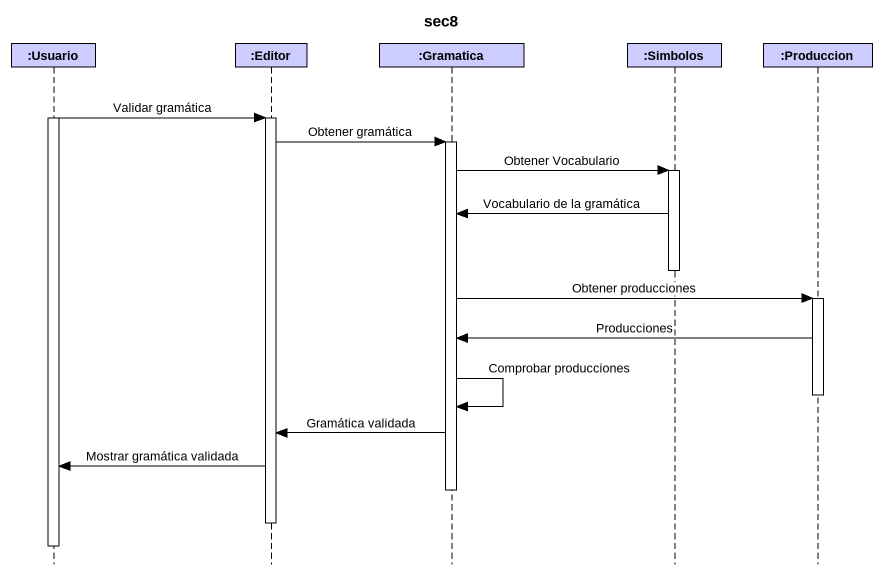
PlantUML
@startuml
title sec8
hide footbox
participant ":Usuario" as Usuario #CCCCFF
participant ":Editor" as Editor #CCCCFF
participant ":Gramatica" as Gramatica #CCCCFF
participant ":Simbolos" as Simbolos #CCCCFF
participant ":Produccion" as Produccion #CCCCFF

activate Usuario
Usuario -> Editor : Validar gramática
activate Editor
Editor -> Gramatica : Obtener gramática
activate Gramatica
Gramatica -> Simbolos : Obtener Vocabulario
activate Simbolos
Simbolos -> Gramatica : Vocabulario de la gramática
deactivate Simbolos
Gramatica -> Produccion : Obtener producciones
activate Produccion
Produccion -> Gramatica : Producciones
deactivate Produccion
Gramatica -> Gramatica : Comprobar producciones
Gramatica -> Editor : Gramática validada
Editor -> Usuario : Mostrar gramática validada
deactivate Gramatica
deactivate Editor
deactivate Usuario
@enduml
